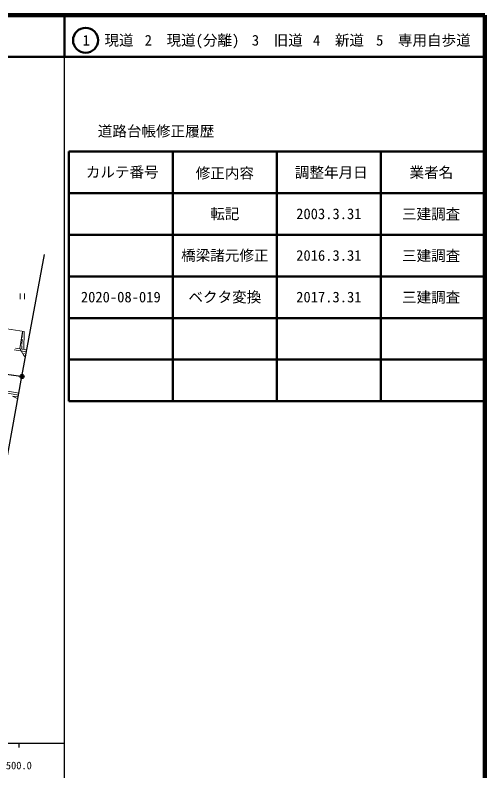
# Model space of a CAD drawing. Units: millimetres, scale not verified. Extents: x 40000 to 680000, y 20000 to 380000.
# Drawn here: x 567104 to 680000, y 198357 to 380000 of the extents above; entities that cross this region are included whole.
import ezdxf
from ezdxf.enums import TextEntityAlignment as Align

# ---------------------------------------------------------------- set-up
doc = ezdxf.new("R2010")
doc.units = ezdxf.units.MM
doc.header["$LTSCALE"] = 1000
doc.header["$PDMODE"] = 32
doc.header["$PDSIZE"] = 500
doc.linetypes.add('CHAIN', pattern=[18.5, 12, -1.5, 3.5, -1.5])
for name, color, linetype, lineweight in [('M-BGD', 7, 'Continuous', 13), ('M-BMK', 2, 'CHAIN', 13), ('M-BMK-SRVR', 3, 'Continuous', 25), ('M-TTL', 2, 'Continuous', 140), ('M-TTL-BAND', 7, 'Continuous', 25), ('M-TTL-FRAM', 2, 'Continuous', 50), ('M-TTL-LINE', 7, 'Continuous', 50)]:
    doc.layers.add(name, color=color, linetype=linetype, lineweight=lineweight)
doc.layers.add('M-OTRS', color=6, linetype='Continuous')
doc.layers.add('M-TTL-TXT', color=7, linetype='Continuous')
doc.styles.add('ＭＳ ゴシック', font='')
doc.styles.get('ＭＳ ゴシック').set_extended_font_data('MS Gothic')

msp = doc.modelspace()

# ---------------------------------------------------------------- linework, layer by layer
at = {"layer": 'M-BGD'}
for p, q in [((568356, 313060), (568356, 311760)), ((569331, 311760), (569331, 313060)), ((562260, 305015), (569254, 303947)), ((568912, 303999), (568201, 299863)), ((568912, 303999), (568833, 302486)), ((569254, 303947), (569203, 299649)), ((568530, 301777), (568598, 301771)), ((568598, 301771), (568795, 301753)), ((568813, 302098), (568747, 300836)), ((567230, 299960), (569927, 299536)), ((568201, 299863), (569196, 298166)), ((568336, 300650), (568595, 300613)), ((568732, 300547), (568689, 299730)), ((566849, 299519), (569837, 299049)), ((569007, 298488), (569368, 298672)), ((569196, 298166), (569600, 297765)), ((564838, 289202), (567923, 288667)), ((566488, 288447), (567843, 288233)), ((566488, 288447), (567759, 287776))]:
    msp.add_line(p, q, dxfattribs=at)
at = {"layer": 'M-BMK'}
msp.add_arc((543290, 121497), 173525, 81.56331, 93.11468, dxfattribs=at)
at = {"layer": 'M-BMK-SRVR'}
for p, q in [((568748, 293144), (574156, 322476)), ((563253, 263336), (568748, 293144))]:
    msp.add_line(p, q, dxfattribs=at)
msp.add_circle((568748, 293144), 500, dxfattribs=at)
msp.add_point((568748, 293144), dxfattribs=at)
at = {"layer": 'M-OTRS'}
msp.add_point((568748, 293144), dxfattribs=at)
at = {"layer": 'M-TTL'}
for p, q in [((680000, 380000), (40000, 380000)), ((680000, 20000), (680000, 380000))]:
    msp.add_line(p, q, dxfattribs=at)
at = {"layer": 'M-TTL-BAND'}
for p, q in [((579000, 20000), (579000, 370000)), ((40000, 205000), (579000, 205000)), ((568000, 205000), (568000, 204000))]:
    msp.add_line(p, q, dxfattribs=at)
at = {"layer": 'M-TTL-BAND', "lineweight": 13}
msp.add_line((564963, 289688), (568014, 289159), dxfattribs=at)
at = {"layer": 'M-TTL-FRAM'}
for p, q in [((580000, 347197), (580000, 287197)), ((580000, 347197), (680000, 347197)), ((580000, 287197), (680000, 287197))]:
    msp.add_line(p, q, dxfattribs=at)
at = {"layer": 'M-TTL-LINE'}
for p, q in [((579000, 380000), (579000, 370000)), ((40000, 370000), (680000, 370000)), ((605000, 347197), (605000, 287197)), ((630000, 347197), (630000, 287197)), ((655000, 347197), (655000, 287197)), ((580000, 337197), (680000, 337197)), ((580000, 327197), (680000, 327197)), ((580000, 317197), (680000, 317197)), ((580000, 307197), (680000, 307197)), ((580000, 297197), (680000, 297197))]:
    msp.add_line(p, q, dxfattribs=at)
msp.add_circle((584031, 373958), 3000, dxfattribs=at)

# ---------------------------------------------------------------- texts
at = {"layer": 'M-TTL-BAND', "style": 'ＭＳ ゴシック'}
msp.add_text('500.0', height=1833, dxfattribs=at).set_placement((568000, 198195), align=Align.BOTTOM_CENTER)
at = {"layer": 'M-TTL-TXT', "style": 'ＭＳ ゴシック'}
for s, p in [('1\u3000現道', (589448, 373958)), ('2\u3000現道(分離)', (609619, 373958)), ('3\u3000旧道', (630121, 373958)), ('4\u3000新道', (644824, 373958)), ('5\u3000専用自歩道', (665228, 373958)), ('道路台帳修正履歴', (600968, 352113)), ('カルテ番号', (592839, 342277)), ('修正内容', (617509, 342023)), ('調整年月日', (643089, 342197)), ('業者名', (667134, 342197)), ('転記', (617500, 332245)), ('2003.3.31', (642500, 332245)), ('三建調査', (667077, 332189)), ('橋梁諸元修正', (617500, 322245)), ('2016.3.31', (642500, 322245)), ('三建調査', (667077, 322189)), ('2020-08-019', (592500, 312245)), ('ベクタ変換', (617500, 312245)), ('2017.3.31', (642500, 312245)), ('三建調査', (667077, 312189))]:
    msp.add_text(s, height=2566, dxfattribs=at).set_placement(p, align=Align.MIDDLE_CENTER)

doc.saveas('drawing.dxf')
